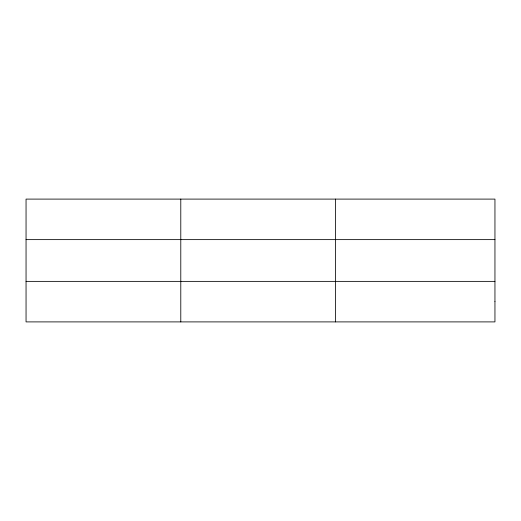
<?xml version="1.0" encoding="UTF-8"?>
<svg xmlns="http://www.w3.org/2000/svg" width="521" height="521" viewBox="0 0 521 521"><rect width="100%" height="100%" fill="white"/><g stroke="black" fill="none" stroke-linecap="round" stroke-linejoin="round"><path stroke-width="0.78" d="M180.787 321.9L180.787 199.1M335.524 321.9L335.524 199.1M26.05 239.627L494.95 239.627M26.05 281.373L494.95 281.373M494.95 301.633L494.95 321.9L26.05 321.9L26.05 199.1L494.95 199.1L494.95 301.633"/></g></svg>
